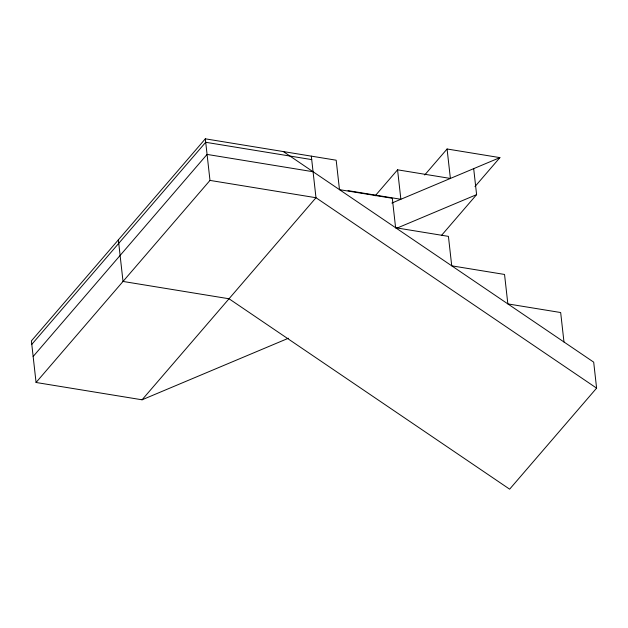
<?xml version="1.0" encoding="UTF-8"?>
<svg xmlns="http://www.w3.org/2000/svg" width="628" height="628" viewBox="0 0 628 628"><rect width="100%" height="100%" fill="white"/><g stroke="black" fill="none" stroke-linecap="round" stroke-linejoin="round"><path stroke-width="0.94" d="M563.975 341.985L560.671 312.532L507.848 303.905L504.543 274.452L451.728 265.825L448.423 236.371L395.609 227.736L392.304 198.283L339.481 189.656L336.176 160.203L205.325 138.827L31.4 340.902L36.063 382.483L142.069 399.8L288.44 338.233M31.793 344.364L205.709 142.289L311.716 159.606M33.151 356.492L207.067 154.417L313.074 171.734M36.063 382.483L209.988 180.409L205.325 138.827M142.069 399.8L315.986 197.726L311.323 156.144M375.183 195.818L397.563 169.819L450.386 178.446L447.081 148.993L499.904 157.62L474.964 186.595M424.701 174.992L447.081 148.993M441.437 235.492L476.605 194.633L473.685 168.649M283.361 151.576L593.688 362.152L596.6 388.135L509.638 489.173L229.024 298.763L123.025 281.446L118.362 239.865M391.864 203.056L499.904 157.62M396.182 228.459L476.605 194.633M348.053 190.645L400.868 199.272L397.563 169.819M209.988 180.409L315.986 197.726L596.6 388.135"/></g></svg>
